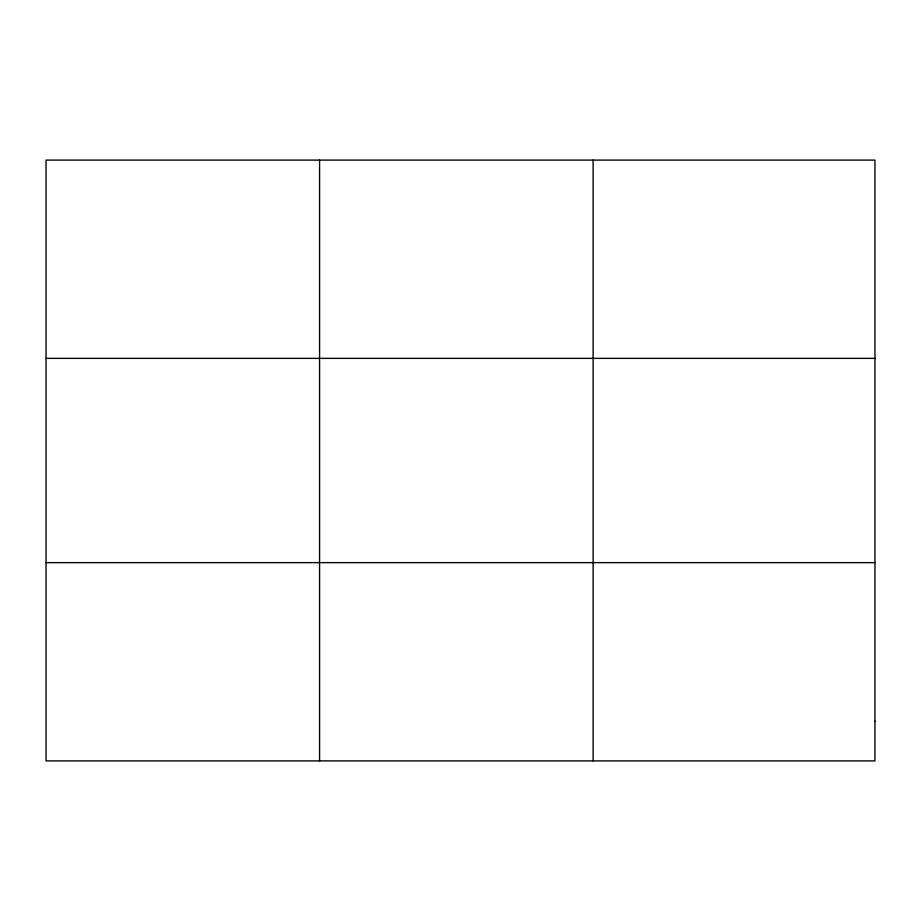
<?xml version="1.0" encoding="UTF-8"?>
<svg xmlns="http://www.w3.org/2000/svg" width="921" height="921" viewBox="0 0 921 921"><rect width="100%" height="100%" fill="white"/><g stroke="black" fill="none" stroke-linecap="round" stroke-linejoin="round"><path stroke-width="1.38" d="M319.587 760.896L319.587 160.104M593.124 760.896L593.124 160.104M46.05 358.361L874.95 358.361M46.05 562.639L874.95 562.639M874.95 721.247L874.95 760.896L46.05 760.896L46.05 160.104L874.95 160.104L874.95 721.247"/></g></svg>
